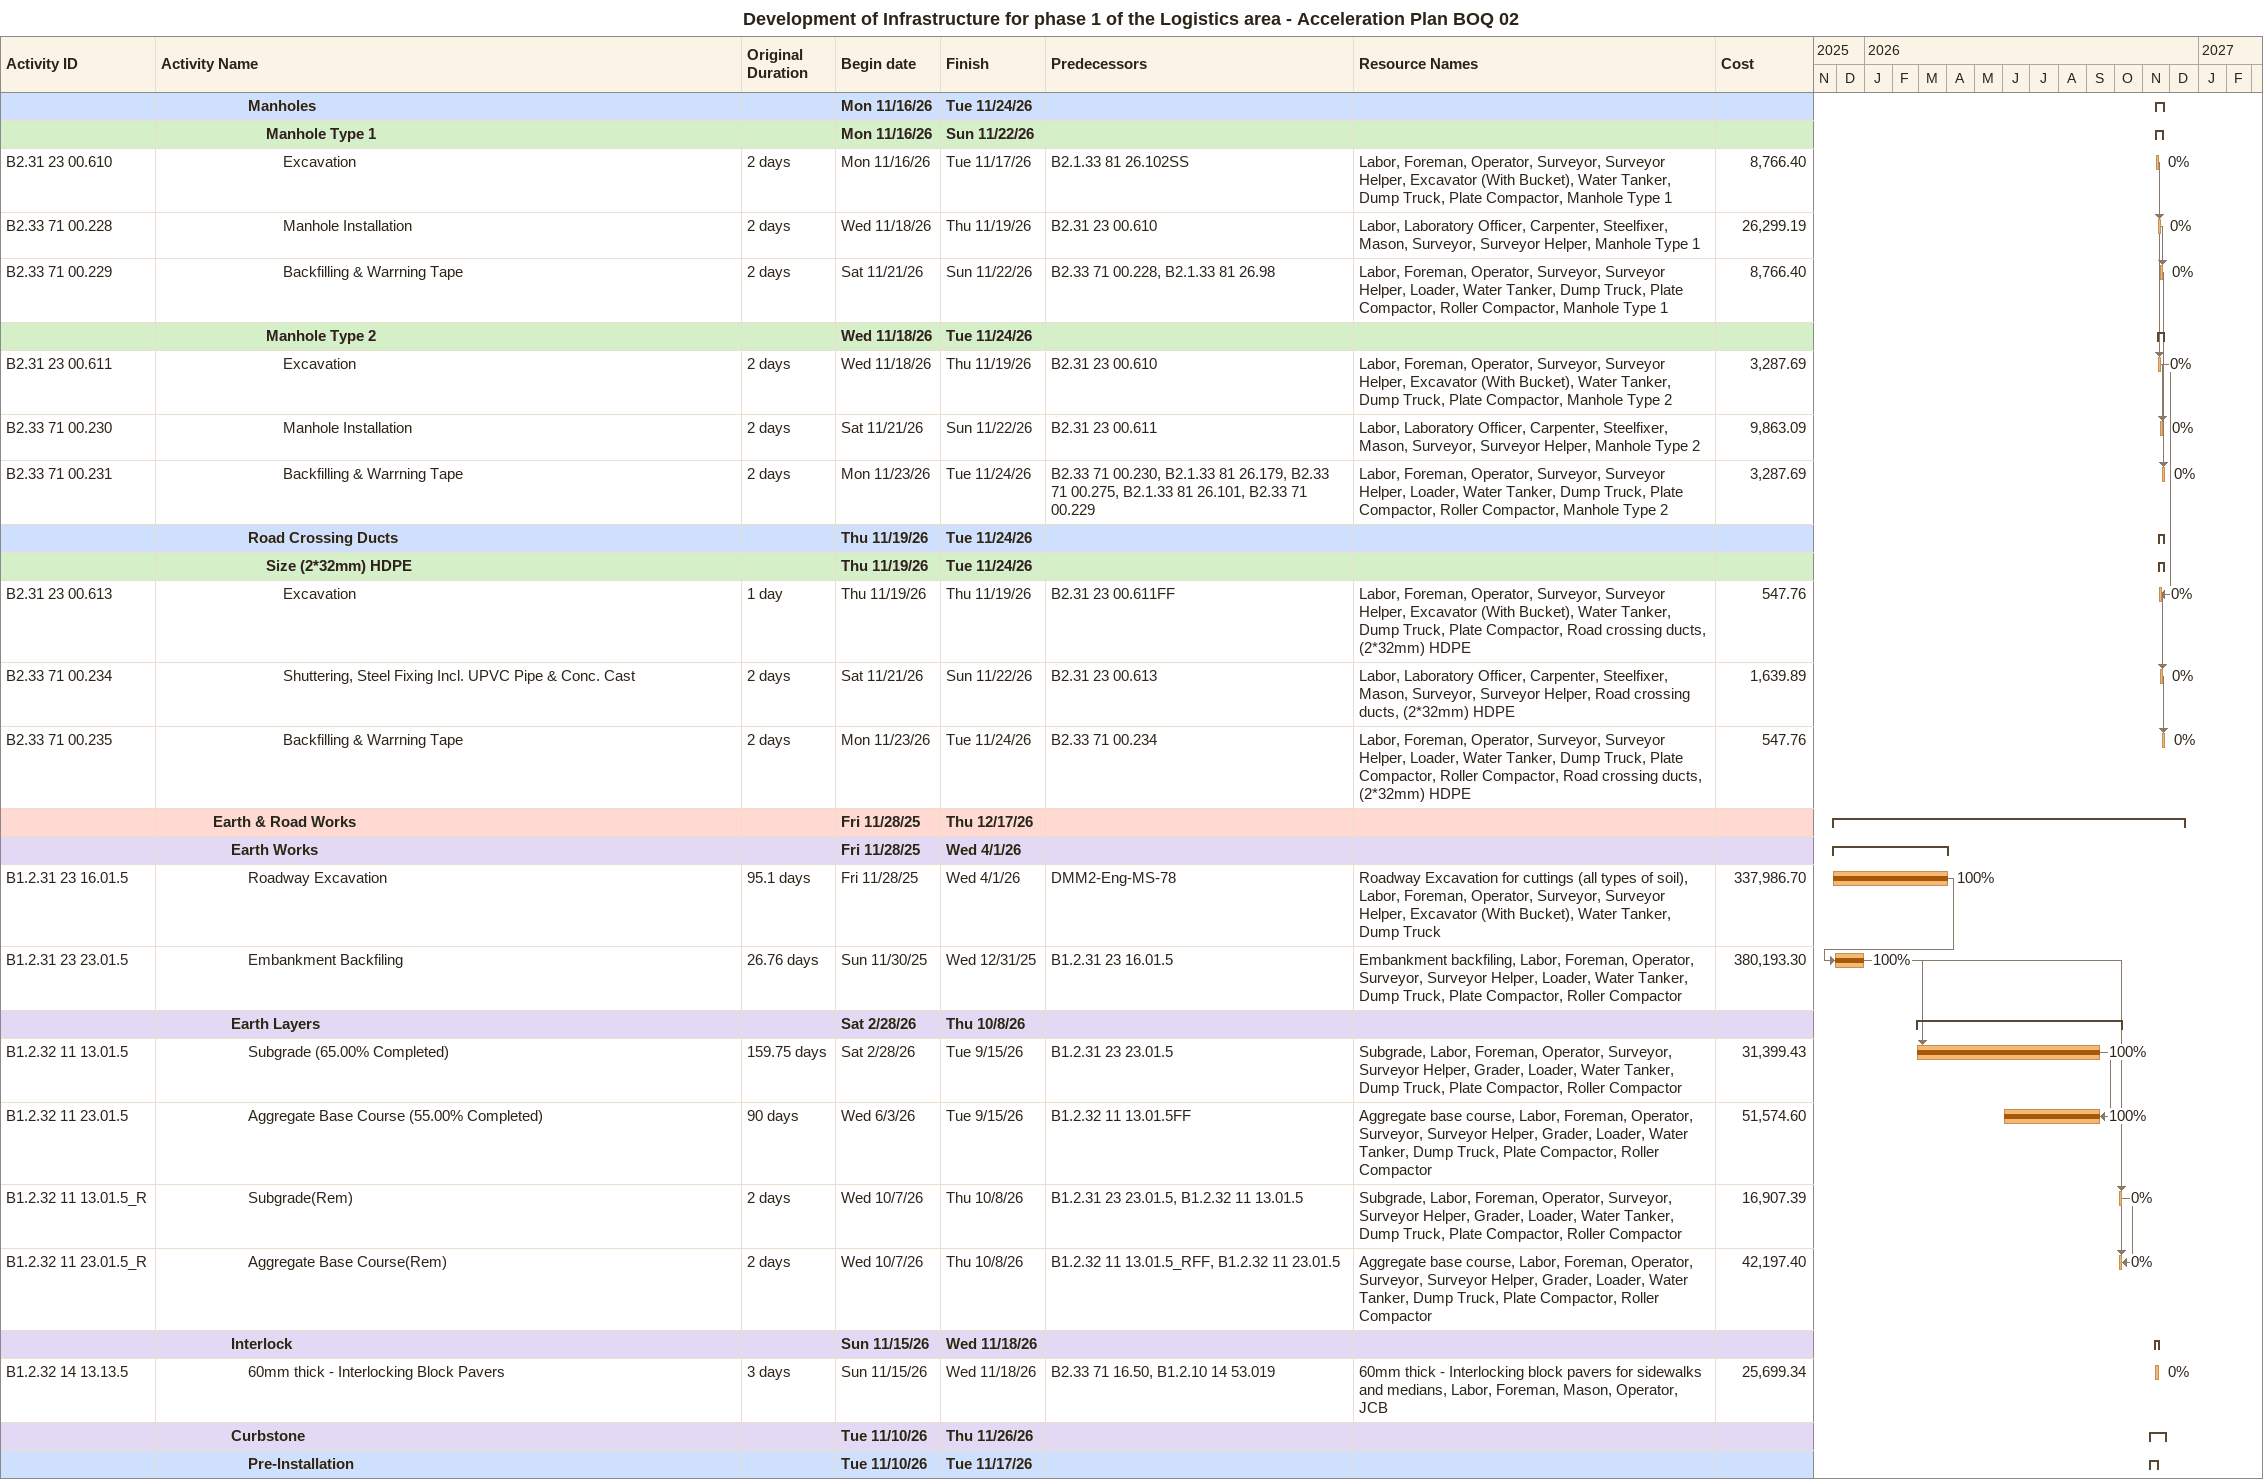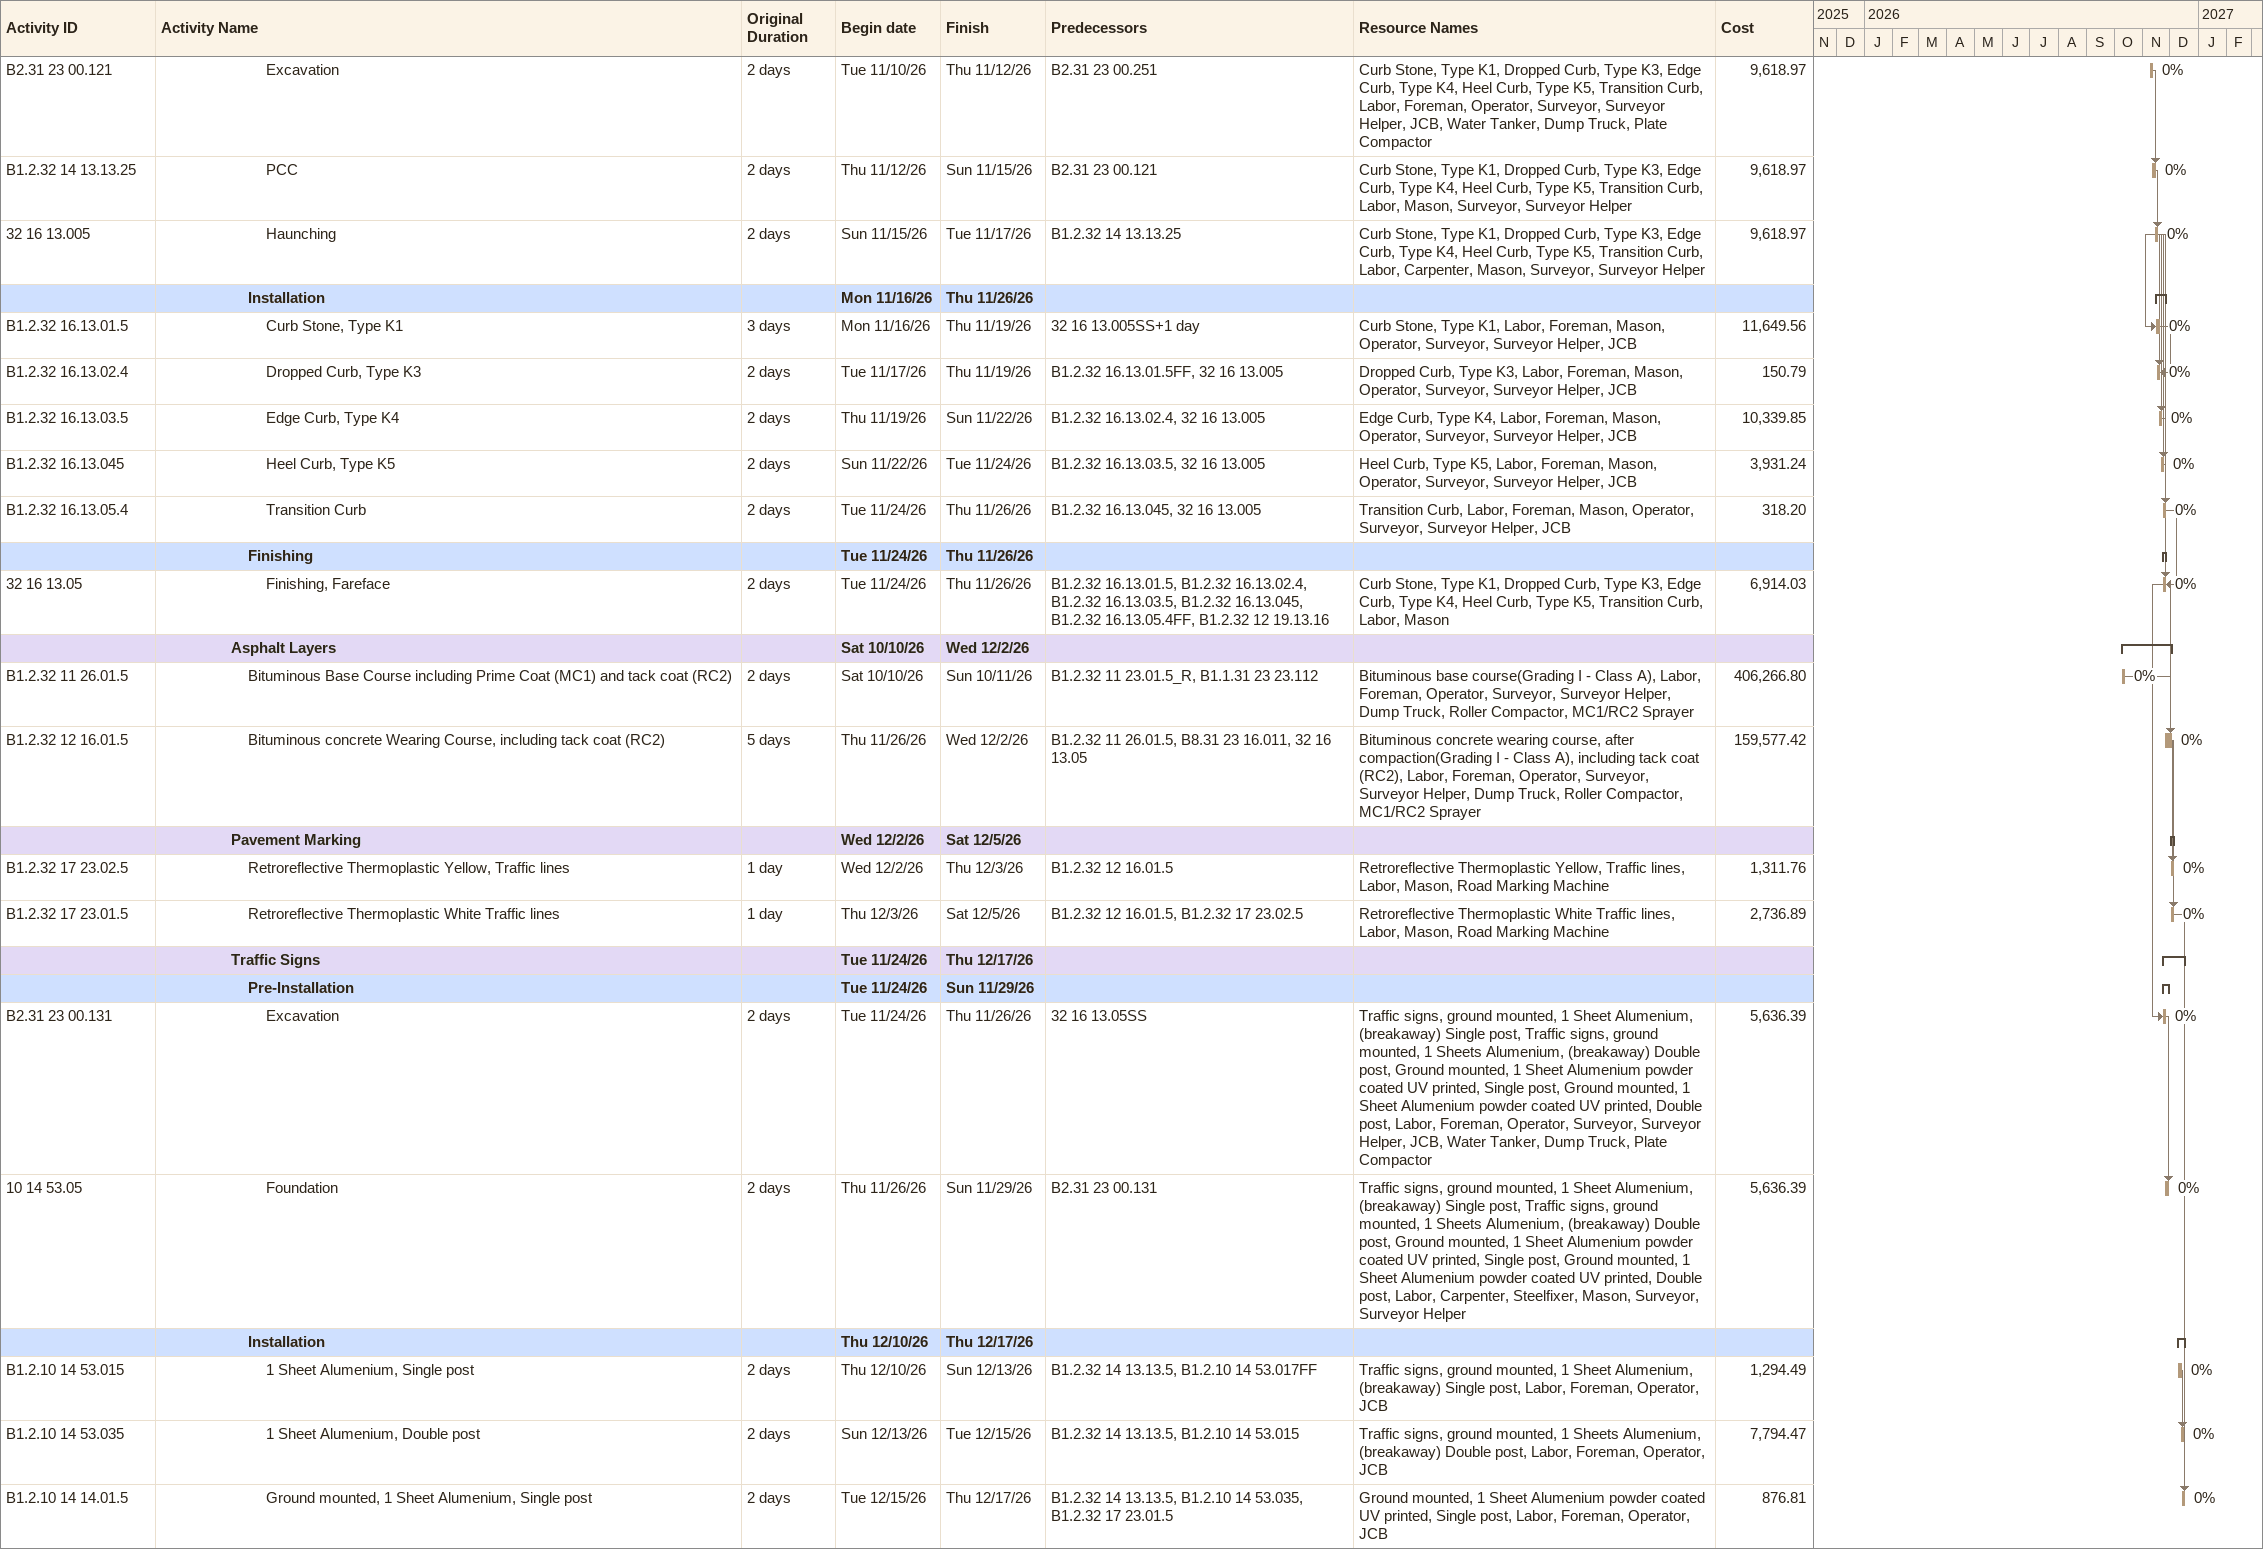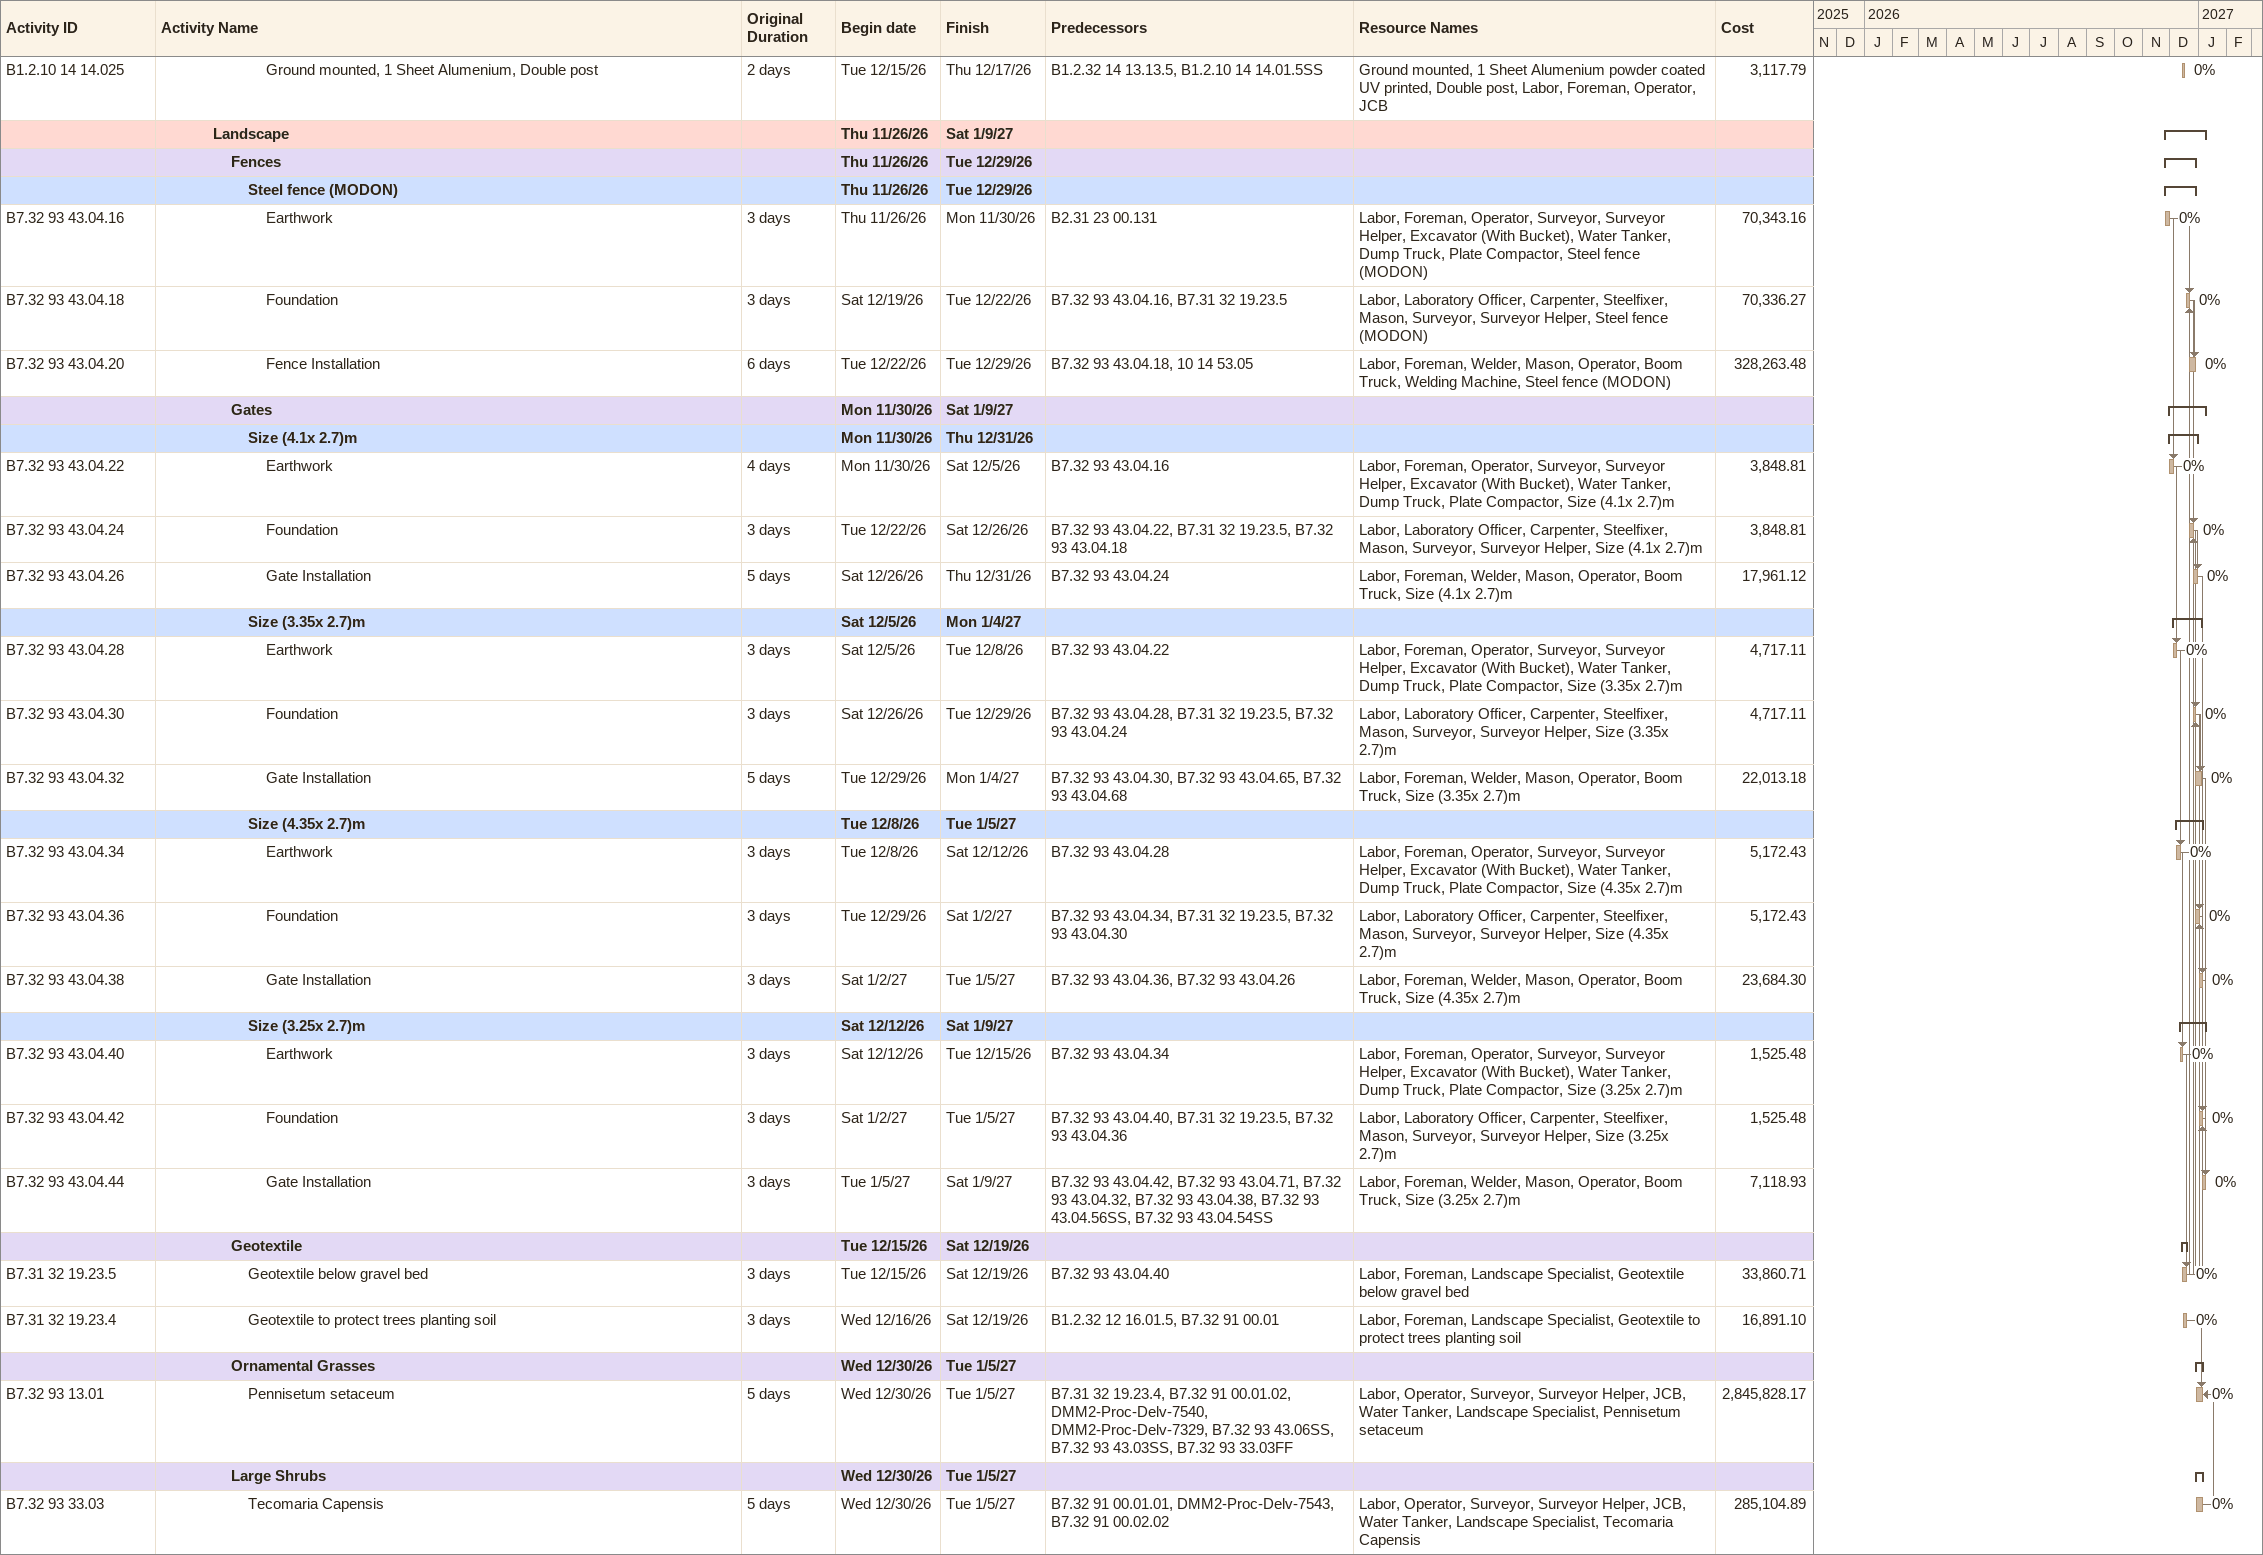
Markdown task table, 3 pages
Development of Infrastructure for phase 1 of the Logistics area - Acceleration Plan BOQ 02

| ID | Level | Task | Original duration | Start | Finish | Predecessors | Resources | % complete | Cost |
|---|---|---|---|---|---|---|---|---|---|
|  | 6 | **Manholes** |  | 2026-11-16 | 2026-11-24 |  |  |  |  |
|  | 7 | **Manhole Type 1** |  | 2026-11-16 | 2026-11-22 |  |  |  |  |
| B2.31 23 00.610 | 8 | Excavation | 2d | 2026-11-16 | 2026-11-17 | B2.1.33 81 26.102SS | Labor, Foreman, Operator, Surveyor, Surveyor Helper, Excavator (With Bucket), Water Tanker, Dump Truck, Plate Compactor, Manhole Type 1 | 0 | 8766.40 |
| B2.33 71 00.228 | 8 | Manhole Installation | 2d | 2026-11-18 | 2026-11-19 | B2.31 23 00.610 | Labor, Laboratory Officer, Carpenter, Steelfixer, Mason, Surveyor, Surveyor Helper, Manhole Type 1 | 0 | 26299.19 |
| B2.33 71 00.229 | 8 | Backfilling & Warrning Tape | 2d | 2026-11-21 | 2026-11-22 | B2.33 71 00.228, B2.1.33 81 26.98 | Labor, Foreman, Operator, Surveyor, Surveyor Helper, Loader, Water Tanker, Dump Truck, Plate Compactor, Roller Compactor, Manhole Type 1 | 0 | 8766.40 |
|  | 7 | **Manhole Type 2** |  | 2026-11-18 | 2026-11-24 |  |  |  |  |
| B2.31 23 00.611 | 8 | Excavation | 2d | 2026-11-18 | 2026-11-19 | B2.31 23 00.610 | Labor, Foreman, Operator, Surveyor, Surveyor Helper, Excavator (With Bucket), Water Tanker, Dump Truck, Plate Compactor, Manhole Type 2 | 0 | 3287.69 |
| B2.33 71 00.230 | 8 | Manhole Installation | 2d | 2026-11-21 | 2026-11-22 | B2.31 23 00.611 | Labor, Laboratory Officer, Carpenter, Steelfixer, Mason, Surveyor, Surveyor Helper, Manhole Type 2 | 0 | 9863.09 |
| B2.33 71 00.231 | 8 | Backfilling & Warrning Tape | 2d | 2026-11-23 | 2026-11-24 | B2.33 71 00.230, B2.1.33 81 26.179, B2.33 71 00.275, B2.1.33 81 26.101, B2.33 71 00.229 | Labor, Foreman, Operator, Surveyor, Surveyor Helper, Loader, Water Tanker, Dump Truck, Plate Compactor, Roller Compactor, Manhole Type 2 | 0 | 3287.69 |
|  | 6 | **Road Crossing Ducts** |  | 2026-11-19 | 2026-11-24 |  |  |  |  |
|  | 7 | **Size (2*32mm) HDPE** |  | 2026-11-19 | 2026-11-24 |  |  |  |  |
| B2.31 23 00.613 | 8 | Excavation | 1d | 2026-11-19 | 2026-11-19 | B2.31 23 00.611FF | Labor, Foreman, Operator, Surveyor, Surveyor Helper, Excavator (With Bucket), Water Tanker, Dump Truck, Plate Compactor, Road crossing ducts, (2*32mm) HDPE | 0 | 547.76 |
| B2.33 71 00.234 | 8 | Shuttering, Steel Fixing Incl. UPVC Pipe & Conc. Cast | 2d | 2026-11-21 | 2026-11-22 | B2.31 23 00.613 | Labor, Laboratory Officer, Carpenter, Steelfixer, Mason, Surveyor, Surveyor Helper, Road crossing ducts, (2*32mm) HDPE | 0 | 1639.89 |
| B2.33 71 00.235 | 8 | Backfilling & Warrning Tape | 2d | 2026-11-23 | 2026-11-24 | B2.33 71 00.234 | Labor, Foreman, Operator, Surveyor, Surveyor Helper, Loader, Water Tanker, Dump Truck, Plate Compactor, Roller Compactor, Road crossing ducts, (2*32mm) HDPE | 0 | 547.76 |
|  | 4 | **Earth & Road Works** |  | 2025-11-28 | 2026-12-17 |  |  |  |  |
|  | 5 | **Earth Works** |  | 2025-11-28 | 2026-04-01 |  |  |  |  |
| B1.2.31 23 16.01.5 | 6 | Roadway Excavation | 95.1d | 2025-11-28 | 2026-04-01 | DMM2-Eng-MS-78 | Roadway Excavation for cuttings (all types of soil), Labor, Foreman, Operator, Surveyor, Surveyor Helper, Excavator (With Bucket), Water Tanker, Dump Truck | 100 | 337986.70 |
| B1.2.31 23 23.01.5 | 6 | Embankment Backfiling | 26.76d | 2025-11-30 | 2025-12-31 | B1.2.31 23 16.01.5 | Embankment backfiling, Labor, Foreman, Operator, Surveyor, Surveyor Helper, Loader, Water Tanker, Dump Truck, Plate Compactor, Roller Compactor | 100 | 380193.30 |
|  | 5 | **Earth Layers** |  | 2026-02-28 | 2026-10-08 |  |  |  |  |
| B1.2.32 11 13.01.5 | 6 | Subgrade (65.00% Completed) | 159.75d | 2026-02-28 | 2026-09-15 | B1.2.31 23 23.01.5 | Subgrade, Labor, Foreman, Operator, Surveyor, Surveyor Helper, Grader, Loader, Water Tanker, Dump Truck, Plate Compactor, Roller Compactor | 100 | 31399.43 |
| B1.2.32 11 23.01.5 | 6 | Aggregate Base Course (55.00% Completed) | 90d | 2026-06-03 | 2026-09-15 | B1.2.32 11 13.01.5FF | Aggregate base course, Labor, Foreman, Operator, Surveyor, Surveyor Helper, Grader, Loader, Water Tanker, Dump Truck, Plate Compactor, Roller Compactor | 100 | 51574.60 |
| B1.2.32 11 13.01.5_R | 6 | Subgrade(Rem) | 2d | 2026-10-07 | 2026-10-08 | B1.2.31 23 23.01.5, B1.2.32 11 13.01.5 | Subgrade, Labor, Foreman, Operator, Surveyor, Surveyor Helper, Grader, Loader, Water Tanker, Dump Truck, Plate Compactor, Roller Compactor | 0 | 16907.39 |
| B1.2.32 11 23.01.5_R | 6 | Aggregate Base Course(Rem) | 2d | 2026-10-07 | 2026-10-08 | B1.2.32 11 13.01.5_RFF, B1.2.32 11 23.01.5 | Aggregate base course, Labor, Foreman, Operator, Surveyor, Surveyor Helper, Grader, Loader, Water Tanker, Dump Truck, Plate Compactor, Roller Compactor | 0 | 42197.40 |
|  | 5 | **Interlock** |  | 2026-11-15 | 2026-11-18 |  |  |  |  |
| B1.2.32 14 13.13.5 | 6 | 60mm thick - Interlocking Block Pavers | 3d | 2026-11-15 | 2026-11-18 | B2.33 71 16.50, B1.2.10 14 53.019 | 60mm thick - Interlocking block pavers for sidewalks and medians, Labor, Foreman, Mason, Operator, JCB | 0 | 25699.34 |
|  | 5 | **Curbstone** |  | 2026-11-10 | 2026-11-26 |  |  |  |  |
|  | 6 | **Pre-Installation** |  | 2026-11-10 | 2026-11-17 |  |  |  |  |
| B2.31 23 00.121 | 7 | Excavation | 2d | 2026-11-10 | 2026-11-12 | B2.31 23 00.251 | Curb Stone, Type K1, Dropped Curb, Type K3, Edge Curb, Type K4, Heel Curb, Type K5, Transition Curb, Labor, Foreman, Operator, Surveyor, Surveyor Helper, JCB, Water Tanker, Dump Truck, Plate Compactor | 0 | 9618.97 |
| B1.2.32 14 13.13.25 | 7 | PCC | 2d | 2026-11-12 | 2026-11-15 | B2.31 23 00.121 | Curb Stone, Type K1, Dropped Curb, Type K3, Edge Curb, Type K4, Heel Curb, Type K5, Transition Curb, Labor, Mason, Surveyor, Surveyor Helper | 0 | 9618.97 |
| 32 16 13.005 | 7 | Haunching | 2d | 2026-11-15 | 2026-11-17 | B1.2.32 14 13.13.25 | Curb Stone, Type K1, Dropped Curb, Type K3, Edge Curb, Type K4, Heel Curb, Type K5, Transition Curb, Labor, Carpenter, Mason, Surveyor, Surveyor Helper | 0 | 9618.97 |
|  | 6 | **Installation** |  | 2026-11-16 | 2026-11-26 |  |  |  |  |
| B1.2.32 16.13.01.5 | 7 | Curb Stone, Type K1 | 3d | 2026-11-16 | 2026-11-19 | 32 16 13.005SS+1d | Curb Stone, Type K1, Labor, Foreman, Mason, Operator, Surveyor, Surveyor Helper, JCB | 0 | 11649.56 |
| B1.2.32 16.13.02.4 | 7 | Dropped Curb, Type K3 | 2d | 2026-11-17 | 2026-11-19 | B1.2.32 16.13.01.5FF, 32 16 13.005 | Dropped Curb, Type K3, Labor, Foreman, Mason, Operator, Surveyor, Surveyor Helper, JCB | 0 | 150.79 |
| B1.2.32 16.13.03.5 | 7 | Edge Curb, Type K4 | 2d | 2026-11-19 | 2026-11-22 | B1.2.32 16.13.02.4, 32 16 13.005 | Edge Curb, Type K4, Labor, Foreman, Mason, Operator, Surveyor, Surveyor Helper, JCB | 0 | 10339.85 |
| B1.2.32 16.13.045 | 7 | Heel Curb, Type K5 | 2d | 2026-11-22 | 2026-11-24 | B1.2.32 16.13.03.5, 32 16 13.005 | Heel Curb, Type K5, Labor, Foreman, Mason, Operator, Surveyor, Surveyor Helper, JCB | 0 | 3931.24 |
| B1.2.32 16.13.05.4 | 7 | Transition Curb | 2d | 2026-11-24 | 2026-11-26 | B1.2.32 16.13.045, 32 16 13.005 | Transition Curb, Labor, Foreman, Mason, Operator, Surveyor, Surveyor Helper, JCB | 0 | 318.20 |
|  | 6 | **Finishing** |  | 2026-11-24 | 2026-11-26 |  |  |  |  |
| 32 16 13.05 | 7 | Finishing, Fareface | 2d | 2026-11-24 | 2026-11-26 | B1.2.32 16.13.01.5, B1.2.32 16.13.02.4, B1.2.32 16.13.03.5, B1.2.32 16.13.045, B1.2.32 16.13.05.4FF, B1.2.32 12 19.13.16 | Curb Stone, Type K1, Dropped Curb, Type K3, Edge Curb, Type K4, Heel Curb, Type K5, Transition Curb, Labor, Mason | 0 | 6914.03 |
|  | 5 | **Asphalt Layers** |  | 2026-10-10 | 2026-12-02 |  |  |  |  |
| B1.2.32 11 26.01.5 | 6 | Bituminous Base Course including Prime Coat (MC1) and tack coat (RC2) | 2d | 2026-10-10 | 2026-10-11 | B1.2.32 11 23.01.5_R, B1.1.31 23 23.112 | Bituminous base course(Grading I - Class A), Labor, Foreman, Operator, Surveyor, Surveyor Helper, Dump Truck, Roller Compactor, MC1/RC2 Sprayer | 0 | 406266.80 |
| B1.2.32 12 16.01.5 | 6 | Bituminous concrete Wearing Course, including tack coat (RC2) | 5d | 2026-11-26 | 2026-12-02 | B1.2.32 11 26.01.5, B8.31 23 16.011, 32 16 13.05 | Bituminous concrete wearing course, after compaction(Grading I - Class A), including tack coat (RC2), Labor, Foreman, Operator, Surveyor, Surveyor Helper, Dump Truck, Roller Compactor, MC1/RC2 Sprayer | 0 | 159577.42 |
|  | 5 | **Pavement Marking** |  | 2026-12-02 | 2026-12-05 |  |  |  |  |
| B1.2.32 17 23.02.5 | 6 | Retroreflective Thermoplastic Yellow, Traffic lines | 1d | 2026-12-02 | 2026-12-03 | B1.2.32 12 16.01.5 | Retroreflective Thermoplastic Yellow, Traffic lines, Labor, Mason, Road Marking Machine | 0 | 1311.76 |
| B1.2.32 17 23.01.5 | 6 | Retroreflective Thermoplastic White Traffic lines | 1d | 2026-12-03 | 2026-12-05 | B1.2.32 12 16.01.5, B1.2.32 17 23.02.5 | Retroreflective Thermoplastic White Traffic lines, Labor, Mason, Road Marking Machine | 0 | 2736.89 |
|  | 5 | **Traffic Signs** |  | 2026-11-24 | 2026-12-17 |  |  |  |  |
|  | 6 | **Pre-Installation** |  | 2026-11-24 | 2026-11-29 |  |  |  |  |
| B2.31 23 00.131 | 7 | Excavation | 2d | 2026-11-24 | 2026-11-26 | 32 16 13.05SS | Traffic signs, ground mounted, 1 Sheet Alumenium, (breakaway) Single post, Traffic signs, ground mounted, 1 Sheets Alumenium, (breakaway) Double post, Ground mounted, 1 Sheet Alumenium powder coated UV printed, Single post, Ground mounted, 1 Sheet Alumenium powder coated UV printed, Double post, Labor, Foreman, Operator, Surveyor, Surveyor Helper, JCB, Water Tanker, Dump Truck, Plate Compactor | 0 | 5636.39 |
| 10 14 53.05 | 7 | Foundation | 2d | 2026-11-26 | 2026-11-29 | B2.31 23 00.131 | Traffic signs, ground mounted, 1 Sheet Alumenium, (breakaway) Single post, Traffic signs, ground mounted, 1 Sheets Alumenium, (breakaway) Double post, Ground mounted, 1 Sheet Alumenium powder coated UV printed, Single post, Ground mounted, 1 Sheet Alumenium powder coated UV printed, Double post, Labor, Carpenter, Steelfixer, Mason, Surveyor, Surveyor Helper | 0 | 5636.39 |
|  | 6 | **Installation** |  | 2026-12-10 | 2026-12-17 |  |  |  |  |
| B1.2.10 14 53.015 | 7 | 1 Sheet Alumenium, Single post | 2d | 2026-12-10 | 2026-12-13 | B1.2.32 14 13.13.5, B1.2.10 14 53.017FF | Traffic signs, ground mounted, 1 Sheet Alumenium, (breakaway) Single post, Labor, Foreman, Operator, JCB | 0 | 1294.49 |
| B1.2.10 14 53.035 | 7 | 1 Sheet Alumenium, Double post | 2d | 2026-12-13 | 2026-12-15 | B1.2.32 14 13.13.5, B1.2.10 14 53.015 | Traffic signs, ground mounted, 1 Sheets Alumenium, (breakaway) Double post, Labor, Foreman, Operator, JCB | 0 | 7794.47 |
| B1.2.10 14 14.01.5 | 7 | Ground mounted, 1 Sheet Alumenium, Single post | 2d | 2026-12-15 | 2026-12-17 | B1.2.32 14 13.13.5, B1.2.10 14 53.035, B1.2.32 17 23.01.5 | Ground mounted, 1 Sheet Alumenium powder coated UV printed, Single post, Labor, Foreman, Operator, JCB | 0 | 876.81 |
| B1.2.10 14 14.025 | 7 | Ground mounted, 1 Sheet Alumenium, Double post | 2d | 2026-12-15 | 2026-12-17 | B1.2.32 14 13.13.5, B1.2.10 14 14.01.5SS | Ground mounted, 1 Sheet Alumenium powder coated UV printed, Double post, Labor, Foreman, Operator, JCB | 0 | 3117.79 |
|  | 4 | **Landscape** |  | 2026-11-26 | 2027-01-09 |  |  |  |  |
|  | 5 | **Fences** |  | 2026-11-26 | 2026-12-29 |  |  |  |  |
|  | 6 | **Steel fence (MODON)** |  | 2026-11-26 | 2026-12-29 |  |  |  |  |
| B7.32 93 43.04.16 | 7 | Earthwork | 3d | 2026-11-26 | 2026-11-30 | B2.31 23 00.131 | Labor, Foreman, Operator, Surveyor, Surveyor Helper, Excavator (With Bucket), Water Tanker, Dump Truck, Plate Compactor, Steel fence (MODON) | 0 | 70343.16 |
| B7.32 93 43.04.18 | 7 | Foundation | 3d | 2026-12-19 | 2026-12-22 | B7.32 93 43.04.16, B7.31 32 19.23.5 | Labor, Laboratory Officer, Carpenter, Steelfixer, Mason, Surveyor, Surveyor Helper, Steel fence (MODON) | 0 | 70336.27 |
| B7.32 93 43.04.20 | 7 | Fence Installation | 6d | 2026-12-22 | 2026-12-29 | B7.32 93 43.04.18, 10 14 53.05 | Labor, Foreman, Welder, Mason, Operator, Boom Truck, Welding Machine, Steel fence (MODON) | 0 | 328263.48 |
|  | 5 | **Gates** |  | 2026-11-30 | 2027-01-09 |  |  |  |  |
|  | 6 | **Size (4.1x 2.7)m** |  | 2026-11-30 | 2026-12-31 |  |  |  |  |
| B7.32 93 43.04.22 | 7 | Earthwork | 4d | 2026-11-30 | 2026-12-05 | B7.32 93 43.04.16 | Labor, Foreman, Operator, Surveyor, Surveyor Helper, Excavator (With Bucket), Water Tanker, Dump Truck, Plate Compactor, Size (4.1x 2.7)m | 0 | 3848.81 |
| B7.32 93 43.04.24 | 7 | Foundation | 3d | 2026-12-22 | 2026-12-26 | B7.32 93 43.04.22, B7.31 32 19.23.5, B7.32 93 43.04.18 | Labor, Laboratory Officer, Carpenter, Steelfixer, Mason, Surveyor, Surveyor Helper, Size (4.1x 2.7)m | 0 | 3848.81 |
| B7.32 93 43.04.26 | 7 | Gate Installation | 5d | 2026-12-26 | 2026-12-31 | B7.32 93 43.04.24 | Labor, Foreman, Welder, Mason, Operator, Boom Truck, Size (4.1x 2.7)m | 0 | 17961.12 |
|  | 6 | **Size (3.35x 2.7)m** |  | 2026-12-05 | 2027-01-04 |  |  |  |  |
| B7.32 93 43.04.28 | 7 | Earthwork | 3d | 2026-12-05 | 2026-12-08 | B7.32 93 43.04.22 | Labor, Foreman, Operator, Surveyor, Surveyor Helper, Excavator (With Bucket), Water Tanker, Dump Truck, Plate Compactor, Size (3.35x 2.7)m | 0 | 4717.11 |
| B7.32 93 43.04.30 | 7 | Foundation | 3d | 2026-12-26 | 2026-12-29 | B7.32 93 43.04.28, B7.31 32 19.23.5, B7.32 93 43.04.24 | Labor, Laboratory Officer, Carpenter, Steelfixer, Mason, Surveyor, Surveyor Helper, Size (3.35x 2.7)m | 0 | 4717.11 |
| B7.32 93 43.04.32 | 7 | Gate Installation | 5d | 2026-12-29 | 2027-01-04 | B7.32 93 43.04.30, B7.32 93 43.04.65, B7.32 93 43.04.68 | Labor, Foreman, Welder, Mason, Operator, Boom Truck, Size (3.35x 2.7)m | 0 | 22013.18 |
|  | 6 | **Size (4.35x 2.7)m** |  | 2026-12-08 | 2027-01-05 |  |  |  |  |
| B7.32 93 43.04.34 | 7 | Earthwork | 3d | 2026-12-08 | 2026-12-12 | B7.32 93 43.04.28 | Labor, Foreman, Operator, Surveyor, Surveyor Helper, Excavator (With Bucket), Water Tanker, Dump Truck, Plate Compactor, Size (4.35x 2.7)m | 0 | 5172.43 |
| B7.32 93 43.04.36 | 7 | Foundation | 3d | 2026-12-29 | 2027-01-02 | B7.32 93 43.04.34, B7.31 32 19.23.5, B7.32 93 43.04.30 | Labor, Laboratory Officer, Carpenter, Steelfixer, Mason, Surveyor, Surveyor Helper, Size (4.35x 2.7)m | 0 | 5172.43 |
| B7.32 93 43.04.38 | 7 | Gate Installation | 3d | 2027-01-02 | 2027-01-05 | B7.32 93 43.04.36, B7.32 93 43.04.26 | Labor, Foreman, Welder, Mason, Operator, Boom Truck, Size (4.35x 2.7)m | 0 | 23684.30 |
|  | 6 | **Size (3.25x 2.7)m** |  | 2026-12-12 | 2027-01-09 |  |  |  |  |
| B7.32 93 43.04.40 | 7 | Earthwork | 3d | 2026-12-12 | 2026-12-15 | B7.32 93 43.04.34 | Labor, Foreman, Operator, Surveyor, Surveyor Helper, Excavator (With Bucket), Water Tanker, Dump Truck, Plate Compactor, Size (3.25x 2.7)m | 0 | 1525.48 |
| B7.32 93 43.04.42 | 7 | Foundation | 3d | 2027-01-02 | 2027-01-05 | B7.32 93 43.04.40, B7.31 32 19.23.5, B7.32 93 43.04.36 | Labor, Laboratory Officer, Carpenter, Steelfixer, Mason, Surveyor, Surveyor Helper, Size (3.25x 2.7)m | 0 | 1525.48 |
| B7.32 93 43.04.44 | 7 | Gate Installation | 3d | 2027-01-05 | 2027-01-09 | B7.32 93 43.04.42, B7.32 93 43.04.71, B7.32 93 43.04.32, B7.32 93 43.04.38, B7.32 93 43.04.56SS, B7.32 93 43.04.54SS | Labor, Foreman, Welder, Mason, Operator, Boom Truck, Size (3.25x 2.7)m | 0 | 7118.93 |
|  | 5 | **Geotextile** |  | 2026-12-15 | 2026-12-19 |  |  |  |  |
| B7.31 32 19.23.5 | 6 | Geotextile below gravel bed | 3d | 2026-12-15 | 2026-12-19 | B7.32 93 43.04.40 | Labor, Foreman, Landscape Specialist, Geotextile below gravel bed | 0 | 33860.71 |
| B7.31 32 19.23.4 | 6 | Geotextile to protect trees planting soil | 3d | 2026-12-16 | 2026-12-19 | B1.2.32 12 16.01.5, B7.32 91 00.01 | Labor, Foreman, Landscape Specialist, Geotextile to protect trees planting soil | 0 | 16891.10 |
|  | 5 | **Ornamental Grasses** |  | 2026-12-30 | 2027-01-05 |  |  |  |  |
| B7.32 93 13.01 | 6 | Pennisetum setaceum | 5d | 2026-12-30 | 2027-01-05 | B7.31 32 19.23.4, B7.32 91 00.01.02, DMM2-Proc-Delv-7540, DMM2-Proc-Delv-7329, B7.32 93 43.06SS, B7.32 93 43.03SS, B7.32 93 33.03FF | Labor, Operator, Surveyor, Surveyor Helper, JCB, Water Tanker, Landscape Specialist, Pennisetum setaceum | 0 | 2845828.17 |
|  | 5 | **Large Shrubs** |  | 2026-12-30 | 2027-01-05 |  |  |  |  |
| B7.32 93 33.03 | 6 | Tecomaria Capensis | 5d | 2026-12-30 | 2027-01-05 | B7.32 91 00.01.01, DMM2-Proc-Delv-7543, B7.32 91 00.02.02 | Labor, Operator, Surveyor, Surveyor Helper, JCB, Water Tanker, Landscape Specialist, Tecomaria Capensis | 0 | 285104.89 |
